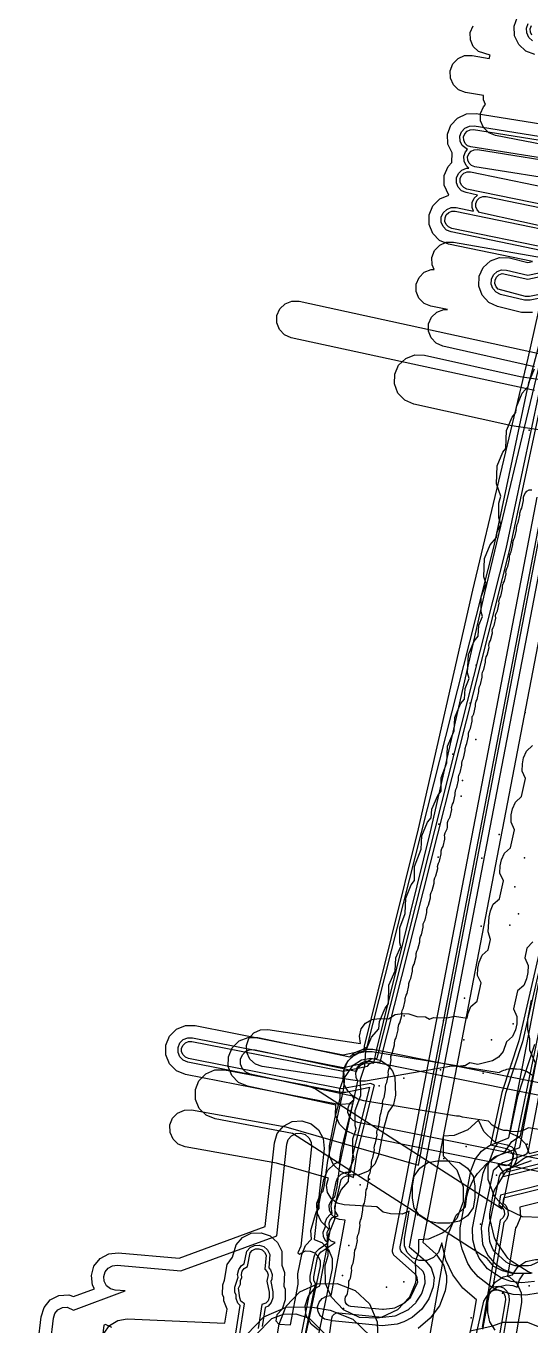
# Model space of a CAD drawing. Header units: metres. Extents: x 3158 to 3711, y 9867 to 11440.
# Drawn here: x 3221.9 to 3262.3, y 10225.3 to 10329.4 of the extents above; entities that cross this region are included whole.
import ezdxf

# ---------------------------------------------------------------- set-up
doc = ezdxf.new("R2010")
doc.units = ezdxf.units.M
for name, color, linetype in [('AI_GREENING_EXCLUSIONS', 1, 'Continuous'), ('AI_GREENING_LAWN', 82, 'Continuous'), ('AI_GREENING_REJECTED', 6, 'Continuous')]:
    doc.layers.add(name, color=color, linetype=linetype)

msp = doc.modelspace()

# ---------------------------------------------------------------- linework, layer by layer
at = {"layer": 'AI_GREENING_EXCLUSIONS'}
for points in [[(3262.64, 10327.15), (3261.91, 10327.42), (3261.34, 10327.95), (3261.01, 10328.66), (3260.98, 10329.44), (3261.25, 10330.17)], [(3265.71, 10319.47), (3259.48, 10320.68), (3258.94, 10320.9), (3258.52, 10321.31), (3258.29, 10321.85), (3258.29, 10322.44), (3258.51, 10322.98), (3258.68, 10323.15), (3258.52, 10323.52), (3258.51, 10323.87), (3257.08, 10324.13), (3256.53, 10324.34), (3256.11, 10324.74), (3255.87, 10325.28), (3255.86, 10325.86), (3256.07, 10326.41), (3256.48, 10326.83), (3257.01, 10327.07), (3257.6, 10327.08), (3258.98, 10326.84), (3259.06, 10327.11), (3258.12, 10327.4), (3257.7, 10327.81), (3257.47, 10328.35), (3257.46, 10328.93), (3257.68, 10329.47)], [(3262.43, 10328.27), (3262.14, 10328.53), (3261.98, 10328.89), (3261.97, 10329.28), (3262.1, 10329.64)], [(3262.39, 10328.71), (3262.27, 10328.96), (3262.26, 10329.23), (3262.36, 10329.49)], [(3245.32, 10225), (3244.71, 10225.49), (3244.33, 10226.18), (3244.25, 10226.95), (3244.47, 10227.7), (3244.96, 10228.31), (3245.41, 10228.56), (3246.26, 10233.08), (3246.09, 10233.15), (3245.52, 10233.69), (3245.2, 10234.4), (3245.18, 10235.18), (3245.46, 10235.91), (3245.68, 10236.13), (3245.68, 10236.13), (3245.8, 10236.64), (3246.06, 10238.6), (3247.3, 10244.23), (3247.4, 10244.88), (3247.33, 10245.8), (3247.62, 10246.52), (3248.17, 10247.08), (3248.98, 10247.4), (3248.99, 10247.74), (3253.31, 10265.16), (3257.66, 10284.27), (3262.1, 10302.84), (3266.6, 10322.91)], [(3262.45, 10306.5), (3261.57, 10306.51), (3259.64, 10306.98), (3258.94, 10307.31), (3258.41, 10307.89), (3258.14, 10308.62), (3258.17, 10309.4), (3258.5, 10310.11), (3259.08, 10310.63), (3259.81, 10310.9), (3260.59, 10310.87), (3262.08, 10310.51), (3262.43, 10310.58), (3255.72, 10311.97), (3255, 10312.27), (3254.45, 10312.83), (3254.16, 10313.55), (3254.16, 10314.33), (3254.47, 10315.05), (3255.02, 10315.6), (3255.75, 10315.89), (3255.37, 10316.7), (3255.37, 10317.48), (3255.68, 10318.2), (3255.99, 10318.5), (3256, 10319.28), (3255.67, 10319.99), (3255.64, 10320.77), (3255.91, 10321.5), (3256.44, 10322.07), (3257.15, 10322.4), (3257.93, 10322.43), (3265.77, 10321.19)], [(3263.74, 10311.33), (3255.92, 10312.95), (3255.56, 10313.1), (3255.29, 10313.38), (3255.14, 10313.74), (3255.14, 10314.13), (3255.29, 10314.49), (3255.57, 10314.76), (3255.93, 10314.91), (3256.32, 10314.9), (3257.73, 10314.61), (3257.61, 10314.91), (3257.62, 10315.3), (3257.77, 10315.66), (3258.03, 10315.91), (3257.13, 10316.1), (3256.77, 10316.25), (3256.5, 10316.53), (3256.35, 10316.89), (3256.35, 10317.28), (3256.51, 10317.64), (3256.78, 10317.91), (3257.15, 10318.06), (3257.35, 10318.06), (3257.13, 10318.27), (3256.96, 10318.62), (3256.95, 10319.01), (3257.08, 10319.38), (3257.24, 10319.55), (3256.81, 10319.87), (3256.65, 10320.22), (3256.63, 10320.61), (3256.77, 10320.98), (3257.03, 10321.26), (3257.39, 10321.43), (3257.78, 10321.44), (3265.61, 10320.2)], [(3265.28, 10318.53), (3257.51, 10319.76), (3257.25, 10319.86), (3257.05, 10320.04), (3256.94, 10320.29), (3256.93, 10320.56), (3257.02, 10320.82), (3257.21, 10321.02), (3257.46, 10321.14), (3257.73, 10321.15), (3265.57, 10319.9)], [(3262.59, 10228.9), (3261.59, 10228.79), (3260.74, 10228.89), (3259.96, 10229.16), (3258.85, 10229.92), (3258.18, 10230.77), (3257.84, 10231.52), (3257.66, 10232.23), (3257.63, 10233.17), (3258.49, 10237.57), (3258.72, 10238.17), (3259.04, 10238.58), (3259.44, 10238.9), (3261.43, 10239.63), (3277.07, 10320.86)], [(3262.9, 10227.95), (3261.9, 10227.8), (3260.89, 10227.85), (3259.64, 10228.21), (3259.15, 10228.45), (3258.09, 10229.27), (3257.56, 10229.89), (3257.27, 10230.35), (3256.8, 10231.48), (3256.66, 10232.14), (3256.64, 10233.2), (3257.51, 10237.76), (3257.89, 10238.73), (3258.37, 10239.33), (3259, 10239.79), (3260.56, 10240.39), (3275.97, 10320.47)], [(3265.58, 10316.93), (3257.83, 10318.17), (3257.57, 10318.26), (3257.37, 10318.45), (3257.26, 10318.69), (3257.24, 10318.97), (3257.34, 10319.22), (3257.52, 10319.42), (3257.77, 10319.54), (3258.05, 10319.55), (3266.01, 10318.27)], [(3264.91, 10314.8), (3257.19, 10316.39), (3256.94, 10316.5), (3256.75, 10316.69), (3256.65, 10316.95), (3256.65, 10317.22), (3256.75, 10317.47), (3256.95, 10317.66), (3257.2, 10317.77), (3257.48, 10317.76), (3265.25, 10316.16)], [(3264.98, 10313.01), (3258.2, 10314.52), (3258.01, 10314.71), (3257.91, 10314.96), (3257.91, 10315.24), (3258.02, 10315.49), (3258.21, 10315.68), (3258.46, 10315.78), (3258.74, 10315.78), (3264.82, 10314.53)], [(3263.8, 10311.62), (3255.98, 10313.24), (3255.73, 10313.35), (3255.54, 10313.54), (3255.43, 10313.79), (3255.44, 10314.07), (3255.54, 10314.32), (3255.74, 10314.51), (3255.99, 10314.61), (3256.26, 10314.61), (3264.01, 10313.01)], [(3262.59, 10302.14), (3255.26, 10303.8), (3254.72, 10304.04), (3254.32, 10304.46), (3254.11, 10305.01), (3254.12, 10305.6), (3254.36, 10306.13), (3254.79, 10306.53), (3255.33, 10306.74), (3255.64, 10306.74), (3254.31, 10307.01), (3253.77, 10307.23), (3253.35, 10307.65), (3253.13, 10308.19), (3253.13, 10308.77), (3253.36, 10309.31), (3253.77, 10309.73), (3254.32, 10309.95), (3254.57, 10309.95), (3254.41, 10310.33), (3254.39, 10310.91), (3254.6, 10311.46), (3255.01, 10311.88), (3255.54, 10312.12), (3256.13, 10312.13), (3263.33, 10310.87)], [(3267.65, 10310.08), (3252.57, 10231.67), (3253.88, 10230.54), (3254.32, 10230), (3254.56, 10229.22), (3254.49, 10228.46), (3254.15, 10227.51), (3253.58, 10226.68), (3252.82, 10226.02), (3252.15, 10225.66), (3251.61, 10225.47), (3250.4, 10225.34), (3246.39, 10225.75), (3246.19, 10225.81), (3245.78, 10225.89), (3245.47, 10226.13), (3245.29, 10226.48), (3245.24, 10226.86), (3245.35, 10227.24), (3245.6, 10227.54), (3245.94, 10227.73), (3246.3, 10227.77), (3246.35, 10227.87), (3247.43, 10233.8), (3246.99, 10233.85), (3246.62, 10233.99), (3246.34, 10234.26), (3246.18, 10234.62), (3246.17, 10235.01), (3246.17, 10235.01), (3246.31, 10235.37), (3246.62, 10235.67), (3246.79, 10236.49), (3247.04, 10238.39), (3248.45, 10244.93), (3248.32, 10245.23), (3248.31, 10245.62), (3248.46, 10245.98), (3248.73, 10246.26), (3249.09, 10246.41), (3249.75, 10246.37), (3249.97, 10247.5), (3254.28, 10264.92), (3258.63, 10284.04), (3263.08, 10302.62)], [(3268.53, 10309.32), (3253.66, 10232.05), (3254.74, 10231.09), (3255.34, 10230.17), (3255.55, 10229.38), (3255.56, 10228.83), (3255.44, 10228.15), (3254.99, 10226.96), (3254.26, 10225.95), (3253.29, 10225.14)], [(3264.91, 10308.03), (3262.25, 10307.48), (3261.81, 10307.48), (3259.88, 10307.95), (3259.53, 10308.12), (3259.26, 10308.41), (3259.13, 10308.77), (3259.15, 10309.16), (3259.31, 10309.52), (3259.6, 10309.78), (3259.96, 10309.91), (3260.35, 10309.9), (3262.06, 10309.48), (3264.53, 10309.99)], [(3264.97, 10308.35), (3262.19, 10307.77), (3261.88, 10307.78), (3259.7, 10308.36), (3259.52, 10308.56), (3259.43, 10308.82), (3259.44, 10309.09), (3259.55, 10309.34), (3259.75, 10309.52), (3260.01, 10309.62), (3262.06, 10309.17), (3264.69, 10309.72)], [(3262.6, 10300.24), (3243.12, 10304.48), (3242.58, 10304.71), (3242.18, 10305.13), (3241.96, 10305.68), (3241.97, 10306.26), (3242.2, 10306.8), (3242.63, 10307.2), (3243.17, 10307.42), (3243.76, 10307.41), (3263.09, 10303.2)], [(3228.11, 10224.74), (3228.57, 10225.37), (3229.23, 10225.78), (3230, 10225.9), (3237.81, 10225.56), (3237.99, 10226.69), (3237.73, 10227.34), (3237.73, 10227.61), (3237.63, 10227.86), (3237.64, 10228.64), (3237.79, 10229), (3238, 10230.26), (3238.42, 10230.85), (3238.71, 10231.84), (3239.23, 10232.42), (3239.93, 10232.76), (3240.71, 10232.8), (3241.45, 10232.55), (3242.03, 10232.03), (3242.37, 10231.33), (3242.37, 10230.2), (3242.58, 10229.61), (3242.54, 10228.52), (3242.64, 10228.27), (3242.65, 10227.42), (3242.39, 10226.69), (3241.96, 10226.23), (3241.89, 10225.74), (3242.13, 10225.49), (3243.07, 10225.42), (3243.68, 10228.67), (3243.66, 10229.51), (3243.97, 10231.07), (3244.26, 10231.79), (3244.75, 10232.29), (3244.7, 10232.98), (3245.11, 10234.46), (3245.36, 10234.75), (3245.35, 10235.11), (3245.73, 10237.06), (3246.03, 10237.78), (3246.58, 10238.33), (3246.98, 10238.5), (3247.11, 10239.38), (3248.06, 10243.13), (3246.9, 10243.06), (3234.65, 10245.48), (3233.93, 10245.78), (3233.38, 10246.33), (3233.08, 10247.05), (3233.08, 10247.83), (3233.37, 10248.55), (3233.93, 10249.1), (3234.65, 10249.4), (3235.43, 10249.4), (3247.29, 10247.06), (3248.55, 10247.32), (3249.21, 10247.69), (3259.36, 10287.8), (3262.04, 10300.38), (3262.94, 10303.84)], [(3254.72, 10212.63), (3257.71, 10226.02), (3257.96, 10227.43), (3256.87, 10228.36), (3256.07, 10229.42), (3255.5, 10230.61), (3255.18, 10231.99), (3254.92, 10231.22), (3254.51, 10230.81), (3253.97, 10230.58), (3253.38, 10230.57), (3252.84, 10230.8), (3252.42, 10231.21), (3252.2, 10231.75), (3252.19, 10232.33), (3252.57, 10234.52), (3252.02, 10234.29), (3251.06, 10234.31), (3250.49, 10234.45), (3249.98, 10234.88), (3247.37, 10235.03), (3246.8, 10235.17), (3246.34, 10235.53), (3246.04, 10236.03), (3245.96, 10236.61), (3246.11, 10237.18), (3241.94, 10238.38), (3234.63, 10239.69), (3234.08, 10239.9), (3233.66, 10240.3), (3233.43, 10240.84), (3233.41, 10241.43), (3233.63, 10241.97), (3234.03, 10242.39), (3234.57, 10242.63), (3235.15, 10242.64), (3242.7, 10241.29), (3253.32, 10238.21), (3265.81, 10303.15)], [(3272.24, 10295.71), (3260.8, 10297.43), (3252.93, 10299.17), (3252.21, 10299.49), (3251.67, 10300.05), (3251.39, 10300.78), (3251.41, 10301.56), (3251.72, 10302.27), (3252.29, 10302.81), (3253.01, 10303.1), (3253.79, 10303.08), (3261.46, 10301.37), (3272.79, 10299.67)], [(3263.11, 10234.02), (3261.65, 10234.08), (3260.35, 10234.68), (3259.39, 10235.71), (3258.88, 10237.06), (3258.88, 10238.25), (3259.39, 10239.61), (3259.64, 10239.93), (3259.36, 10240.1), (3258.55, 10240.91), (3258.11, 10241.81), (3257.26, 10241.03), (3256.18, 10240.58), (3255.3, 10240.53), (3255.3, 10238.95), (3256.38, 10237.84), (3256.89, 10236.48), (3256.89, 10235.29), (3256.38, 10233.94), (3255.42, 10232.91), (3255.2, 10232.76), (3254.12, 10232.3), (3253.31, 10232.24), (3253.31, 10231.24), (3253.05, 10230.46), (3253.1, 10229.01), (3253.05, 10228.74), (3252.59, 10227.65), (3251.64, 10226.62), (3250.33, 10226.02), (3250.06, 10225.96), (3248.6, 10226.02), (3247.3, 10226.62), (3246.34, 10227.65), (3245.88, 10228.74), (3245.83, 10230.19), (3246.09, 10230.97), (3246.04, 10232.42), (3246.62, 10233.88), (3246.62, 10233.88), (3246.67, 10235.16), (3247.12, 10236.24), (3247.72, 10236.91), (3247.77, 10237.81), (3248.17, 10238.75), (3248.06, 10239.15), (3248.06, 10240.33), (3248.32, 10241.09), (3248.25, 10241.4), (3248.25, 10242.59), (3248.69, 10243.8), (3248.67, 10245.11), (3249.03, 10246.13), (3249.09, 10247.37), (3249.54, 10248.46), (3250.13, 10249.12), (3250.19, 10249.71), (3250.64, 10250.79), (3250.91, 10251.13), (3250.95, 10252.63), (3251.45, 10253.78), (3251.5, 10254.81), (3251.89, 10255.72), (3251.82, 10256.03), (3251.82, 10257.22), (3252.24, 10258.36), (3252.29, 10259.59), (3252.74, 10260.67), (3253, 10261), (3253, 10262.14), (3253.52, 10263.51), (3253.58, 10264.58), (3254.03, 10265.67), (3254.34, 10266.04), (3254.39, 10266.73), (3254.85, 10267.82), (3255.13, 10268.17), (3255.13, 10269.22), (3255.57, 10270.43), (3255.63, 10271.78), (3256.18, 10273.01), (3256.23, 10274.07), (3256.69, 10275.15), (3256.99, 10275.53), (3257.05, 10276.4), (3257.38, 10277.2), (3257.25, 10277.64), (3257.31, 10279.1), (3257.76, 10280.19), (3258.1, 10280.59), (3258.15, 10281.47), (3258.43, 10282.15), (3258.33, 10282.53), (3258.33, 10283.72), (3258.72, 10284.78), (3258.54, 10285.34), (3258.6, 10286.8), (3259.05, 10287.88), (3259.56, 10288.47), (3259.62, 10288.9), (3259.9, 10289.56), (3259.75, 10290.05), (3259.75, 10291.23), (3259.92, 10291.78), (3259.57, 10292.77), (3259.62, 10294.23), (3260.07, 10295.32), (3260.3, 10295.61), (3260.36, 10297.04), (3260.81, 10298.12), (3261.12, 10298.5), (3261.17, 10298.95), (3261.62, 10300.04), (3262.09, 10300.57), (3262.14, 10300.9), (3262.59, 10301.98)], [(3243.87, 10224.26), (3244.74, 10228.69), (3244.64, 10228.93), (3244.64, 10229.32), (3244.95, 10230.88), (3245.09, 10231.24), (3245.36, 10231.51), (3246.05, 10231.98), (3245.89, 10232.12), (3245.72, 10232.47), (3245.69, 10232.86), (3245.87, 10233.3), (3245.85, 10233.59), (3245.98, 10233.96), (3246.23, 10234.26), (3246.41, 10234.35), (3246.33, 10234.92), (3246.71, 10236.87), (3246.86, 10237.23), (3247.13, 10237.5), (3247.49, 10237.65), (3247.87, 10237.66), (3248.08, 10239.13), (3249.42, 10244.43), (3247.49, 10244.04), (3247.1, 10244.04), (3234.84, 10246.46), (3234.48, 10246.61), (3234.21, 10246.88), (3234.06, 10247.24), (3234.06, 10247.63), (3234.21, 10248), (3234.48, 10248.27), (3234.84, 10248.42), (3235.23, 10248.42), (3247.29, 10246.04), (3249.07, 10246.4), (3249.52, 10246.74), (3250.01, 10246.79), (3260.34, 10287.58), (3263.01, 10300.16)], [(3244.11, 10223.91), (3245.06, 10228.71), (3244.93, 10228.99), (3244.93, 10229.26), (3245.24, 10230.82), (3245.34, 10231.07), (3245.53, 10231.27), (3246.65, 10232.03), (3246.33, 10232.13), (3246.13, 10232.31), (3246.01, 10232.55), (3245.99, 10232.82), (3246.2, 10233.23), (3246.15, 10233.56), (3246.24, 10233.82), (3246.42, 10234.02), (3246.88, 10234.16), (3246.63, 10234.54), (3246.62, 10234.86), (3247.11, 10237.06), (3247.3, 10237.26), (3247.55, 10237.36), (3247.83, 10237.36), (3248.11, 10237.22), (3248.37, 10239.06), (3249.78, 10244.63), (3249.51, 10244.76), (3247.16, 10244.33), (3234.9, 10246.75), (3234.65, 10246.86), (3234.46, 10247.05), (3234.35, 10247.3), (3234.35, 10247.58), (3234.46, 10247.83), (3234.65, 10248.02), (3234.9, 10248.13), (3235.17, 10248.13), (3247.29, 10245.73), (3249.23, 10246.13), (3249.38, 10246.32), (3249.62, 10246.46), (3250.24, 10246.47), (3260.63, 10287.52), (3263.31, 10300.1)], [(3269.57, 10283.77), (3261.34, 10248.16), (3259.98, 10244.04), (3259.09, 10239.83), (3260.36, 10239.54), (3260.61, 10239.42), (3260.79, 10239.23), (3260.89, 10238.97), (3260.88, 10238.7), (3260.77, 10238.45), (3260.57, 10238.26), (3260.32, 10238.16), (3259.66, 10238.26), (3260.08, 10237.69), (3260.09, 10237.3), (3264.8, 10238.48)], [(3269.86, 10283.71), (3261.64, 10248.09), (3260.27, 10243.96), (3259.45, 10240.05), (3260.42, 10239.83), (3260.78, 10239.67), (3261.05, 10239.38), (3261.19, 10239.02), (3261.17, 10238.63), (3261.01, 10238.27), (3260.73, 10238.01), (3260.32, 10237.87), (3260.38, 10237.68), (3264.72, 10238.77)], [(3262.47, 10256.1), (3262, 10255.6), (3261.83, 10254.81), (3262.09, 10254.21), (3262.08, 10253.63), (3261.97, 10253.14), (3261.74, 10252.6), (3261.25, 10252.17), (3260.93, 10250.72), (3261.2, 10250.12), (3261.19, 10249.54), (3261.08, 10249.05), (3260.85, 10248.51), (3260.36, 10248.08), (3260.09, 10247.31), (3259.73, 10246.86), (3259.24, 10246.58), (3258.07, 10246.27), (3257.42, 10246.4), (3257.07, 10246.2), (3256.49, 10246.12), (3255.98, 10246.15), (3249.07, 10244.95), (3248.59, 10244.95), (3240.81, 10246.11), (3240.26, 10246.31), (3239.82, 10246.7), (3239.57, 10247.23), (3239.55, 10247.81), (3239.74, 10248.36), (3240.14, 10248.8), (3240.67, 10249.05), (3241.25, 10249.07), (3248.67, 10247.97), (3248.58, 10248.55), (3248.73, 10249.12), (3249.08, 10249.59), (3249.08, 10249.59), (3249.58, 10249.89), (3250.16, 10249.97), (3250.9, 10249.93), (3251.45, 10250.28), (3252.03, 10250.37), (3252.53, 10250.34), (3253.18, 10250.13), (3253.88, 10250.08), (3254.2, 10249.9), (3254.51, 10250.04), (3255.57, 10250.02), (3256.21, 10250.14), (3257.21, 10249.98), (3257.28, 10250.39), (3257.51, 10250.93), (3258, 10251.36), (3258.32, 10252.81), (3258.05, 10253.41), (3258.07, 10253.99), (3258.17, 10254.48), (3258.41, 10255.02), (3258.9, 10255.45), (3259.08, 10256.29), (3258.89, 10256.89), (3258.96, 10258.09), (3259.07, 10258.57), (3259.3, 10259.11), (3259.79, 10259.54), (3260.11, 10260.99), (3259.84, 10261.59), (3259.85, 10262.18), (3259.96, 10262.66), (3260.19, 10263.2), (3260.68, 10263.63), (3261, 10265.08), (3260.73, 10265.68), (3260.74, 10266.27), (3260.85, 10266.76), (3261.09, 10267.29), (3261.57, 10267.73), (3261.89, 10269.17), (3261.62, 10269.76), (3261.63, 10270.35), (3261.73, 10270.84), (3261.97, 10271.38), (3262.45, 10271.81)], [(3257.41, 10222.21), (3258.55, 10227.32), (3258.96, 10227.99), (3259.59, 10228.45), (3260.35, 10228.63), (3260.86, 10228.58), (3261.22, 10228.45), (3261.39, 10229.03), (3261.72, 10229.5), (3260.85, 10229.53), (3260.04, 10229.76), (3259.35, 10230.11), (3258.82, 10230.73), (3243.22, 10240.75), (3237.04, 10241.92), (3236.32, 10242.21), (3235.76, 10242.76), (3235.46, 10243.48), (3235.45, 10244.26), (3235.74, 10244.98), (3236.29, 10245.54), (3237.01, 10245.84), (3237.79, 10245.85), (3244.35, 10244.61), (3245.06, 10244.33), (3260.01, 10234.72), (3263.71, 10252.55)], [(3253.59, 10220.86), (3255.63, 10232.56), (3256.33, 10234.22), (3257.09, 10234.88), (3257.18, 10235.73), (3257.33, 10236.2), (3257.75, 10237.12), (3258.05, 10237.55), (3258.77, 10238.31), (3259.57, 10238.92), (3260.19, 10239.22), (3260.79, 10240.12), (3261.47, 10240.57), (3262.67, 10246.38), (3262.23, 10247.41), (3262.22, 10248.33), (3262.07, 10249.08), (3262.07, 10249.89), (3262.37, 10251.42)], [(3279.47, 10234.37), (3248.25, 10240.65), (3247.53, 10240.95), (3246.98, 10241.5), (3246.68, 10242.22), (3246.7, 10243.03), (3239.63, 10244.53), (3238.91, 10244.84), (3238.37, 10245.4), (3238.08, 10246.12), (3238.09, 10246.9), (3238.4, 10247.62), (3238.96, 10248.16), (3239.68, 10248.45), (3239.68, 10248.45), (3240.46, 10248.44), (3247.83, 10246.88), (3248.16, 10247.21), (3248.88, 10247.51), (3249.66, 10247.51), (3281.02, 10241.2)], [(3262.61, 10247.87), (3261.24, 10243.7), (3260.63, 10240.81), (3261.36, 10240.48), (3261.89, 10239.92), (3262.17, 10239.16), (3264.48, 10239.74)], [(3280.12, 10235.26), (3248.45, 10241.63), (3248.09, 10241.78), (3247.81, 10242.06), (3247.66, 10242.42), (3247.67, 10242.81), (3247.82, 10243.17), (3248.17, 10243.48), (3248.03, 10243.75), (3239.84, 10245.51), (3239.48, 10245.66), (3239.21, 10245.94), (3239.06, 10246.3), (3239.07, 10246.69), (3239.07, 10246.69), (3239.22, 10247.05), (3239.5, 10247.33), (3239.86, 10247.47), (3240.25, 10247.46), (3248.29, 10245.75), (3248.44, 10246.1), (3248.71, 10246.38), (3249.07, 10246.53), (3249.46, 10246.53), (3281.02, 10240.18)], [(3264.25, 10240.85), (3262.12, 10241.2), (3261.76, 10241.01), (3261.25, 10240.89), (3260.73, 10240.9), (3260.44, 10240.99), (3260.16, 10241), (3259.66, 10241.15), (3259.66, 10241.15), (3259.21, 10241.42), (3258.92, 10241.73), (3256.84, 10242.07), (3256.6, 10242.14), (3256.35, 10242.15), (3248.95, 10243.36), (3248.45, 10243.51), (3248.01, 10243.79), (3247.65, 10244.17), (3247.4, 10244.63), (3247.28, 10245.14), (3247.3, 10245.66), (3247.45, 10246.16), (3247.72, 10246.6), (3248.11, 10246.96), (3248.57, 10247.2), (3249.07, 10247.32), (3249.6, 10247.31), (3257, 10246.1), (3257.24, 10246.02), (3257.49, 10246.01), (3259.78, 10245.64), (3259.79, 10245.65), (3259.9, 10245.72), (3260.02, 10245.77), (3260.14, 10245.83), (3260.27, 10245.86), (3260.39, 10245.91), (3260.52, 10245.92), (3260.65, 10245.95), (3260.78, 10245.95), (3260.91, 10245.96), (3261.04, 10245.94), (3261.17, 10245.93), (3261.46, 10245.89), (3261.71, 10245.81), (3261.96, 10245.74), (3261.96, 10245.74), (3261.96, 10245.74), (3262.18, 10245.6), (3262.4, 10245.46)], [(3221.89, 10215.92), (3223.09, 10226.08), (3223.33, 10226.82), (3223.83, 10227.42), (3223.83, 10227.42), (3224.53, 10227.77), (3225.31, 10227.83), (3225.7, 10227.7), (3227.36, 10228.31), (3227.2, 10228.61), (3227.12, 10229.38), (3227.33, 10230.13), (3227.82, 10230.74), (3228.51, 10231.11), (3229.28, 10231.2), (3234.14, 10230.77), (3241.05, 10233.29), (3241.78, 10239.99), (3242.01, 10240.74), (3242.51, 10241.34), (3243.2, 10241.7), (3243.98, 10241.77), (3244.72, 10241.53), (3245.32, 10241.03), (3245.68, 10240.34), (3245.75, 10239.56), (3244.97, 10232.26), (3245.57, 10232.01), (3246.12, 10231.45), (3246.41, 10230.73), (3246.4, 10229.95), (3245.28, 10224.54)], [(3222.88, 10215.81), (3224.08, 10225.96), (3224.2, 10226.33), (3224.45, 10226.63), (3224.8, 10226.81), (3225.19, 10226.84), (3225.68, 10226.61), (3229.83, 10228.14), (3229.02, 10228.21), (3228.65, 10228.32), (3228.34, 10228.56), (3228.15, 10228.91), (3228.11, 10229.29), (3228.22, 10229.67), (3228.47, 10229.97), (3228.81, 10230.16), (3229.2, 10230.2), (3234.28, 10229.76), (3241.98, 10232.56), (3242.77, 10239.89), (3242.89, 10240.26), (3243.14, 10240.56), (3243.48, 10240.74), (3243.87, 10240.77), (3244.25, 10240.66), (3244.54, 10240.41), (3244.73, 10240.06), (3244.76, 10239.67), (3243.9, 10231.72), (3243.66, 10231.2), (3243.79, 10231.08), (3244.26, 10231.34), (3244.65, 10231.33), (3245.01, 10231.18), (3245.28, 10230.9), (3245.43, 10230.54), (3245.43, 10230.15), (3244.3, 10224.74)], [(3262.4, 10229.57), (3262.1, 10229.68), (3260.71, 10230.55), (3260.48, 10230.77), (3259.53, 10232.1), (3259.4, 10232.39), (3259.03, 10233.98), (3259.02, 10234.3), (3259.28, 10235.92), (3259.4, 10236.22), (3259.4, 10236.22), (3260.26, 10237.61), (3260.48, 10237.84), (3261.81, 10238.79), (3262.1, 10238.92), (3263.93, 10239.31)], [(3264.98, 10237.08), (3259.87, 10235.8), (3259.75, 10235.03), (3260.07, 10234.8), (3260.18, 10234.55), (3260.19, 10234.27), (3260.1, 10234.02), (3259.86, 10233.8), (3258.42, 10225.23)], [(3264.99, 10236.77), (3260.13, 10235.56), (3260.08, 10235.19), (3260.32, 10234.97), (3260.48, 10234.61), (3260.49, 10234.22), (3260.35, 10233.86), (3260.14, 10233.63), (3259.27, 10228.48), (3259.75, 10228.53), (3260.11, 10228.39), (3260.4, 10228.13), (3260.56, 10227.77), (3260.57, 10227.38), (3259.6, 10221.61)], [(3265.02, 10235.75), (3261.44, 10234.86), (3261.47, 10234.06), (3261.2, 10233.33), (3261.08, 10233.2), (3260.43, 10229.32), (3260.64, 10229.24), (3261.21, 10228.71), (3261.53, 10228), (3261.56, 10227.22), (3260.77, 10222.51)], [(3238.7, 10224.77), (3239.04, 10226.97), (3238.85, 10227.16), (3238.71, 10227.53), (3238.71, 10227.8), (3238.61, 10228.05), (3238.61, 10228.44), (3238.87, 10229.25), (3238.83, 10229.47), (3238.92, 10229.85), (3239.14, 10230.17), (3239.35, 10230.31), (3239.57, 10231.33), (3239.83, 10231.62), (3240.19, 10231.79), (3240.57, 10231.81), (3240.94, 10231.69), (3241.23, 10231.43), (3241.4, 10231.07), (3241.33, 10229.98), (3241.46, 10229.83), (3241.59, 10229.46), (3241.57, 10229.07), (3241.49, 10228.89), (3241.66, 10228.08), (3241.66, 10227.58), (3241.53, 10227.21), (3241.27, 10226.92), (3241.04, 10226.82), (3240.81, 10225.29)], [(3238.97, 10224.54), (3239.37, 10227.1), (3239.1, 10227.33), (3239, 10227.58), (3238.91, 10228.37), (3239.06, 10228.67), (3239.06, 10228.97), (3239.18, 10229.21), (3239.13, 10229.47), (3239.19, 10229.73), (3239.35, 10229.95), (3239.63, 10230.11), (3239.83, 10231.18), (3240.01, 10231.38), (3240.26, 10231.5), (3240.53, 10231.52), (3240.79, 10231.43), (3240.99, 10231.25), (3241.11, 10231), (3241.01, 10229.88), (3241.2, 10229.68), (3241.29, 10229.42), (3241.18, 10228.93), (3241.36, 10228.03), (3241.37, 10227.62), (3241.27, 10227.36), (3241.09, 10227.16), (3240.77, 10227.05), (3240.48, 10225.12)], [(3259.45, 10225.01), (3259.02, 10225.66), (3258.87, 10226.42), (3258.87, 10227.42), (3259.02, 10228.19), (3259.45, 10228.84), (3260.1, 10229.27), (3260.84, 10229.42), (3261.27, 10230.06), (3261.92, 10230.5), (3262.69, 10230.65), (3263.69, 10230.65), (3263.69, 10230.65), (3264.45, 10230.5), (3265.1, 10230.06), (3265.53, 10229.42), (3265.69, 10228.65), (3265.69, 10227.65), (3265.53, 10226.88), (3265.1, 10226.24), (3264.45, 10225.8), (3263.72, 10225.66), (3263.28, 10225.01)], [(3258.46, 10225.09), (3258.99, 10227.92), (3259.18, 10228.12), (3259.43, 10228.23), (3259.7, 10228.24), (3259.95, 10228.14), (3260.15, 10227.95), (3260.26, 10227.7), (3260.27, 10227.43), (3259.25, 10221.35)], [(3240.32, 10224.65), (3241.58, 10225.93), (3242.51, 10226.28), (3243.5, 10226.31), (3244.55, 10225.95), (3245.86, 10224.65)], [(3228.76, 10225.22), (3228.25, 10225.44), (3228.13, 10225.39), (3227.26, 10218.01)], [(3257.44, 10224.95), (3259.27, 10225.34), (3260.06, 10225.64), (3262.04, 10225.64), (3263.96, 10224.86)]]:
    msp.add_lwpolyline(points, dxfattribs=at)
for points in [[(3250.27, 10246.62), (3250.91, 10246.18), (3251.24, 10245.75), (3251.43, 10245.25), (3251.47, 10243.83), (3251.31, 10243.07), (3250.89, 10242.45), (3250.54, 10241.24), (3250.12, 10239.02), (3249.83, 10238.29), (3249.29, 10237.73), (3248.57, 10237.43), (3247.79, 10237.42), (3247.06, 10237.71), (3246.51, 10238.25), (3246.2, 10238.97), (3246.19, 10239.75), (3246.63, 10242.07), (3247.05, 10243.56), (3247.02, 10244.31), (3247.29, 10245.04), (3248.09, 10246.21), (3248.74, 10246.64), (3249.51, 10246.78), (3250.27, 10246.62)], [(3257.25, 10237.98), (3257.68, 10237.33), (3257.83, 10236.57), (3257.83, 10235.57), (3257.68, 10234.8), (3257.25, 10234.15), (3256.6, 10233.72), (3255.83, 10233.57), (3254.83, 10233.57), (3254.07, 10233.72), (3253.42, 10234.15), (3252.98, 10234.8), (3252.83, 10235.57), (3252.83, 10236.57), (3252.98, 10237.33), (3253.42, 10237.98), (3254.07, 10238.42), (3254.83, 10238.57), (3255.83, 10238.57), (3256.6, 10238.42), (3257.25, 10237.98)], [(3242.73, 10226.93), (3243.81, 10228.06), (3245.23, 10228.7), (3246.79, 10228.73), (3248.25, 10228.17), (3249.38, 10227.1), (3250.01, 10225.67), (3250.05, 10224.11), (3249.85, 10222.97), (3249.85, 10221.54), (3249.18, 10219.92), (3248.02, 10218.78), (3246.57, 10218.18), (3244.89, 10218.16), (3243.35, 10218.78), (3242.14, 10220), (3241.51, 10221.54), (3241.51, 10223.12), (3241.95, 10224.22), (3242.17, 10225.48), (3242.73, 10226.93)], [(3249.51, 10217.66), (3248.31, 10216.12), (3246.61, 10215.16), (3244.68, 10214.92), (3243.07, 10215.04), (3241.08, 10215.62), (3239.49, 10216.96), (3238.59, 10218.83), (3238.52, 10220.91), (3238.87, 10222.84), (3239.58, 10224.66), (3240.93, 10226.06), (3242.72, 10226.84), (3244.67, 10226.88), (3246.25, 10226.59), (3248.06, 10225.88), (3249.47, 10224.53), (3250.25, 10222.74), (3250.28, 10220.79), (3249.97, 10220), (3250.03, 10219.54), (3249.51, 10217.66)]]:
    msp.add_lwpolyline(points, close=True, dxfattribs=at)
at = {"layer": 'AI_GREENING_LAWN'}
for points in [[(3277.78, 10320.84), (3262.1, 10239.39), (3262.04, 10239.22), (3261.93, 10239.09), (3261.77, 10239.01), (3260.04, 10238.4), (3259.95, 10238.35), (3259.34, 10237.81), (3259.31, 10237.78), (3259.3, 10237.75), (3258.34, 10233.21), (3258.34, 10233.14), (3258.45, 10231.91), (3258.47, 10231.83), (3258.83, 10231.04), (3258.87, 10230.98), (3259.42, 10230.34), (3259.47, 10230.3), (3260.13, 10229.85), (3260.19, 10229.82), (3260.93, 10229.57), (3261.02, 10229.56), (3262.32, 10229.57), (3262.42, 10229.59)], [(3246.03, 10223.39), (3246.38, 10225.97), (3246.44, 10226.15), (3246.57, 10226.29), (3246.74, 10226.38), (3246.93, 10226.4), (3250.41, 10226.05), (3250.47, 10226.05), (3251.44, 10226.16), (3251.52, 10226.18), (3252.47, 10226.63), (3252.54, 10226.67), (3253.1, 10227.19), (3253.14, 10227.24), (3253.55, 10227.88), (3253.58, 10227.94), (3253.82, 10228.67), (3253.84, 10228.75), (3253.82, 10229.32), (3253.8, 10229.42), (3253.68, 10229.7), (3253.62, 10229.78), (3252.02, 10231.22), (3251.91, 10231.35), (3251.86, 10231.51), (3251.86, 10231.68), (3266.99, 10310.33)], [(3262.8, 10291.71), (3251.2, 10231.41), (3251.21, 10231.29), (3251.25, 10231.14), (3251.32, 10231.03), (3253.03, 10229.52), (3253.13, 10229.39), (3253.19, 10229.23), (3253.22, 10228.99), (3253.23, 10228.84), (3253.18, 10228.7), (3252.71, 10227.69), (3252.59, 10227.54), (3252.22, 10227.2), (3252.1, 10227.11), (3251.39, 10226.77), (3251.23, 10226.73), (3250.52, 10226.65), (3250.42, 10226.65), (3247.89, 10226.9), (3247.72, 10226.95), (3247.57, 10227.06), (3247.48, 10227.22), (3247.44, 10227.4), (3247.44, 10227.48), (3247.48, 10227.66), (3247.57, 10227.81), (3247.63, 10227.93), (3247.75, 10228.57), (3247.73, 10228.73), (3247.75, 10228.92), (3247.79, 10228.99), (3247.78, 10228.99), (3247.86, 10229.16), (3247.97, 10229.78), (3247.96, 10229.94), (3247.98, 10230.13), (3248.01, 10230.2), (3248.01, 10230.2), (3248.08, 10230.37), (3248.2, 10230.98), (3248.18, 10231.14), (3248.23, 10231.41), (3248.23, 10231.41), (3248.3, 10231.55), (3248.42, 10232.19), (3248.41, 10232.35), (3248.46, 10232.61), (3248.53, 10232.76), (3248.64, 10233.38), (3248.63, 10233.56), (3248.64, 10233.56), (3248.63, 10233.61), (3248.66, 10233.77), (3248.69, 10233.82), (3248.68, 10233.82), (3248.76, 10233.99), (3248.87, 10234.6), (3248.86, 10234.76), (3248.91, 10235.03), (3248.98, 10235.17), (3249.1, 10235.81), (3249.09, 10235.97), (3249.13, 10236.24), (3249.2, 10236.38), (3249.32, 10237), (3249.31, 10237.18), (3249.31, 10237.18), (3249.3, 10237.23), (3249.33, 10237.4), (3249.36, 10237.44), (3249.36, 10237.44), (3249.44, 10237.61), (3249.55, 10238.23), (3249.54, 10238.39), (3249.59, 10238.65), (3249.66, 10238.8), (3249.78, 10239.43), (3249.76, 10239.59), (3249.81, 10239.86), (3249.88, 10240), (3250, 10240.62), (3249.99, 10240.8), (3249.99, 10240.8), (3249.98, 10240.85), (3250.01, 10241.02), (3250.04, 10241.07), (3250.04, 10241.07), (3250.11, 10241.23), (3250.23, 10241.85), (3250.21, 10242.01), (3250.26, 10242.27), (3250.33, 10242.42), (3250.45, 10243.06), (3250.44, 10243.22), (3250.49, 10243.48), (3250.56, 10243.62), (3250.67, 10244.24), (3250.66, 10244.42), (3250.67, 10244.42), (3250.66, 10244.5), (3250.71, 10244.68), (3250.78, 10244.83), (3250.9, 10245.47), (3250.89, 10245.63), (3250.94, 10245.89), (3251.01, 10246.04), (3251.12, 10246.66), (3251.11, 10246.83), (3251.12, 10246.84), (3251.11, 10246.91), (3251.17, 10247.1), (3251.24, 10247.25), (3251.39, 10247.86), (3251.39, 10248.02), (3251.45, 10248.28), (3251.53, 10248.42), (3251.68, 10249.05), (3251.68, 10249.21), (3251.74, 10249.47), (3251.82, 10249.61), (3251.97, 10250.21), (3251.97, 10250.4), (3251.97, 10250.4), (3251.97, 10250.45), (3252, 10250.61), (3252.03, 10250.66), (3252.03, 10250.66), (3252.12, 10250.82), (3252.26, 10251.41), (3252.26, 10251.57), (3252.32, 10251.83), (3252.4, 10251.97), (3252.55, 10252.59), (3252.54, 10252.75), (3252.61, 10253.01), (3252.69, 10253.15), (3252.83, 10253.74), (3252.83, 10253.92), (3252.84, 10253.92), (3252.83, 10254), (3252.89, 10254.18), (3252.97, 10254.32), (3253.12, 10254.92), (3253.12, 10255.1), (3253.12, 10255.1), (3253.12, 10255.17), (3253.18, 10255.35), (3253.26, 10255.5), (3253.41, 10256.09), (3253.41, 10256.27), (3253.41, 10256.27), (3253.41, 10256.35), (3253.47, 10256.53), (3253.55, 10256.67), (3253.7, 10257.27), (3253.69, 10257.45), (3253.7, 10257.45), (3253.7, 10257.53), (3253.76, 10257.71), (3253.84, 10257.85), (3253.98, 10258.44), (3253.98, 10258.62), (3253.99, 10258.62), (3253.98, 10258.7), (3254.04, 10258.88), (3254.12, 10259.03), (3254.27, 10259.62), (3254.27, 10259.8), (3254.28, 10259.8), (3254.27, 10259.88), (3254.33, 10260.06), (3254.41, 10260.2), (3254.56, 10260.79), (3254.56, 10260.98), (3254.56, 10260.98), (3254.56, 10261.05), (3254.62, 10261.23), (3254.7, 10261.38), (3254.85, 10261.97), (3254.84, 10262.15), (3254.85, 10262.15), (3254.85, 10262.23), (3254.91, 10262.41), (3254.99, 10262.55), (3255.13, 10263.15), (3255.13, 10263.33), (3255.14, 10263.33), (3255.13, 10263.4), (3255.19, 10263.58), (3255.28, 10263.73), (3255.42, 10264.32), (3255.42, 10264.44), (3255.41, 10264.48), (3255.4, 10264.65), (3255.45, 10264.82), (3255.61, 10265.15), (3255.64, 10265.26), (3255.64, 10265.65), (3255.68, 10265.82), (3255.77, 10265.97), (3255.79, 10266), (3255.84, 10266.11), (3255.98, 10266.7), (3255.97, 10266.86), (3256.03, 10267.12), (3256.11, 10267.27), (3256.25, 10267.88), (3256.24, 10268.04), (3256.3, 10268.31), (3256.38, 10268.45), (3256.52, 10269.04), (3256.51, 10269.22), (3256.52, 10269.22), (3256.51, 10269.28), (3256.55, 10269.44), (3256.58, 10269.48), (3256.57, 10269.49), (3256.66, 10269.65), (3256.79, 10270.24), (3256.79, 10270.4), (3256.84, 10270.66), (3256.92, 10270.81), (3257.06, 10271.42), (3257.06, 10271.58), (3257.12, 10271.84), (3257.19, 10271.99), (3257.33, 10272.58), (3257.33, 10272.76), (3257.33, 10272.76), (3257.32, 10272.82), (3257.36, 10272.98), (3257.39, 10273.02), (3257.39, 10273.02), (3257.47, 10273.19), (3257.61, 10273.78), (3257.6, 10273.95), (3257.62, 10274.14), (3257.66, 10274.2), (3257.66, 10274.2), (3257.74, 10274.37), (3257.88, 10274.96), (3257.87, 10275.12), (3257.93, 10275.38), (3258.01, 10275.52), (3258.15, 10276.14), (3258.14, 10276.3), (3258.2, 10276.56), (3258.28, 10276.7), (3258.41, 10277.3), (3258.41, 10277.48), (3258.41, 10277.48), (3258.41, 10277.53), (3258.44, 10277.69), (3258.47, 10277.74), (3258.47, 10277.74), (3258.55, 10277.91), (3258.69, 10278.5), (3258.68, 10278.66), (3258.74, 10278.92), (3258.82, 10279.06), (3258.96, 10279.68), (3258.95, 10279.84), (3259.01, 10280.1), (3259.09, 10280.24), (3259.23, 10280.84), (3259.22, 10281.02), (3259.23, 10281.02), (3259.22, 10281.09), (3259.28, 10281.28), (3259.36, 10281.42), (3259.5, 10282.01), (3259.49, 10282.2), (3259.49, 10282.2), (3259.49, 10282.25), (3259.53, 10282.41), (3259.55, 10282.46), (3259.55, 10282.46), (3259.64, 10282.62), (3259.77, 10283.22), (3259.76, 10283.38), (3259.82, 10283.64), (3259.9, 10283.78), (3260.05, 10284.39), (3260.04, 10284.56), (3260.07, 10284.75), (3260.11, 10284.81), (3260.1, 10284.82), (3260.19, 10284.98), (3260.33, 10285.57), (3260.32, 10285.74), (3260.35, 10285.92), (3260.39, 10285.99), (3260.38, 10285.99), (3260.47, 10286.16), (3260.61, 10286.75), (3260.6, 10286.92), (3260.63, 10287.1), (3260.67, 10287.17), (3260.66, 10287.17), (3260.74, 10287.33), (3260.88, 10287.93), (3260.88, 10288.09), (3260.91, 10288.28), (3260.95, 10288.35), (3260.94, 10288.35), (3261.02, 10288.51), (3261.16, 10289.1), (3261.16, 10289.26), (3261.22, 10289.53), (3261.3, 10289.67), (3261.44, 10290.28), (3261.44, 10290.44), (3261.5, 10290.7), (3261.58, 10290.84), (3261.72, 10291.44), (3261.72, 10291.62), (3261.72, 10291.62), (3261.72, 10291.7), (3261.78, 10291.88), (3261.87, 10292.05), (3262, 10292.2), (3262.18, 10292.29), (3262.38, 10292.3)], [(3263.12, 10230.55), (3262.31, 10230.19), (3262.11, 10230.15), (3261.21, 10230.14), (3261.05, 10230.16), (3260.52, 10230.34), (3260.34, 10230.45), (3259.42, 10231.28), (3259.3, 10231.44), (3259.07, 10231.95), (3259.02, 10232.11), (3258.94, 10233.02), (3258.95, 10233.17), (3259.79, 10237.32), (3259.85, 10237.47), (3259.96, 10237.59), (3260.17, 10237.78), (3260.33, 10237.87), (3262.36, 10238.58)]]:
    msp.add_lwpolyline(points, dxfattribs=at)
at = {"layer": 'AI_GREENING_REJECTED'}
for p in [(3262.17, 10297.07), (3257.93, 10278.25), (3257.46, 10275.21), (3261.85, 10274.47), (3257.91, 10272.31), (3256.06, 10271.12), (3256.85, 10269.02), (3256.74, 10267.76), (3254.93, 10265.51), (3259.78, 10264.69), (3254.88, 10262.89), (3258.39, 10262.8), (3261.79, 10262.82), (3261.04, 10260.51), (3261.32, 10258.34), (3258.32, 10257.36), (3260.63, 10257.44), (3257.01, 10251.6), (3252.18, 10250.16), (3255.31, 10249.79), (3260.89, 10249.52), (3256.95, 10248.26), (3259.17, 10248.26), (3255.08, 10245.85), (3260.75, 10246.36), (3252.14, 10245.19), (3258.48, 10245.57), (3250.17, 10244.58), (3257.12, 10239.7), (3262.01, 10239.89), (3255.35, 10238.75), (3259.55, 10237.42), (3248.64, 10236.64), (3249.39, 10237.1), (3253.24, 10234.24), (3258.29, 10233.48), (3247.74, 10231.79), (3257.97, 10231.2), (3247.24, 10229.37), (3250.75, 10228.45), (3252.14, 10228.88), (3262.18, 10228.54), (3260.05, 10227.96), (3247.31, 10226.73), (3257.54, 10226)]:
    msp.add_point(p, dxfattribs=at)

doc.saveas('drawing.dxf')
